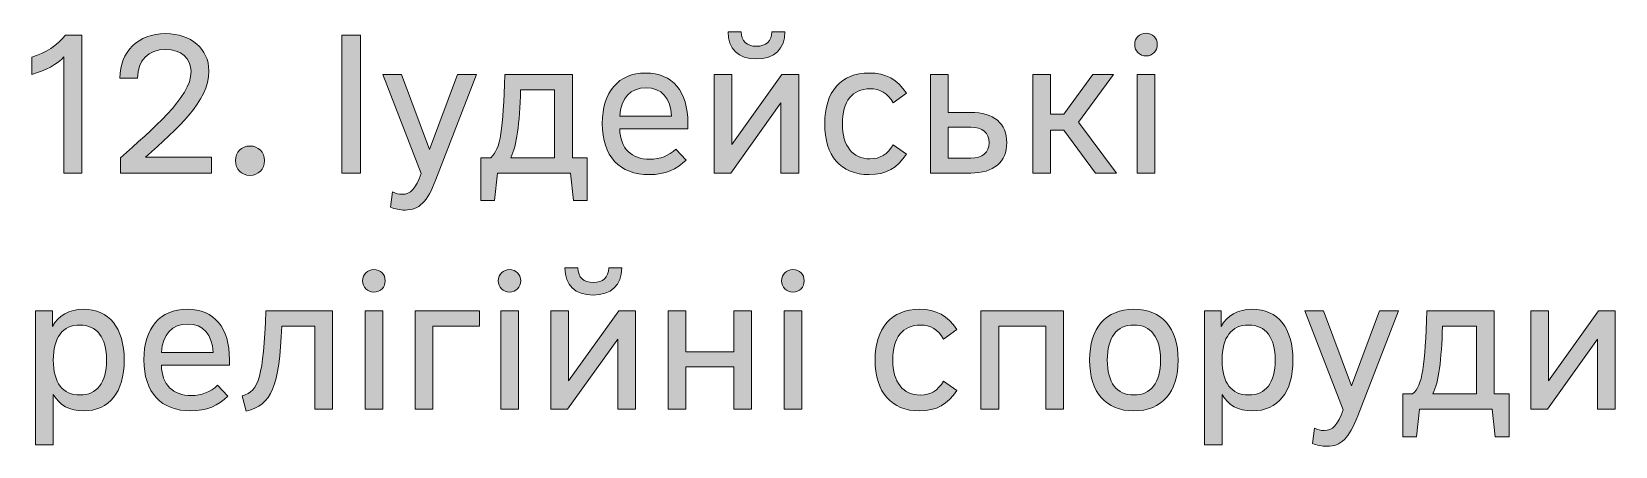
# Model space of a CAD drawing. Header units: millimetres. Extents: x -1334 to 1514, y -1037 to 10.
# Drawn here: x 91.9 to 172.1, y -122.8 to -101.9 of the extents above; entities that cross this region are included whole.
import ezdxf

# ---------------------------------------------------------------- set-up
doc = ezdxf.new("R2010")
doc.units = ezdxf.units.MM
doc.header["$MEASUREMENT"] = 0
doc.layers.add('icons', color=7, linetype='Continuous', lineweight=0)

# ---------------------------------------------------------------- blocks, each defined once
blk = doc.blocks.new('Block_63')
at = {"layer": 'icons', "true_color": 0x231f20, "transparency": 33554687}
h = blk.add_hatch(color=250, dxfattribs=at)
h.dxf.hatch_style = 2
edge = h.paths.add_edge_path()
edge.add_spline(control_points=[(94.414, -109.007), (94.414, -109.007), (93.517, -109.007), (93.517, -109.007), (93.517, -109.007), (93.517, -103.128), (93.517, -103.128), (93.228, -103.487), (92.54, -103.845), (91.883, -104.015), (91.883, -104.015), (91.883, -103.138), (91.883, -103.138), (92.56, -102.948), (93.208, -102.53), (93.587, -102.032), (93.587, -102.032), (94.414, -102.032), (94.414, -102.032), (94.414, -102.032), (94.414, -109.007), (94.414, -109.007)], knot_values=[0, 0, 0, 0, 1, 1, 1, 2, 2, 2, 3, 3, 3, 4, 4, 4, 5, 5, 5, 6, 6, 6, 7, 7, 7, 7], degree=3, periodic=0)
h = blk.add_hatch(color=250, dxfattribs=at)
h.dxf.hatch_style = 2
edge = h.paths.add_edge_path()
edge.add_spline(control_points=[(100.981, -108.209), (100.981, -108.209), (100.981, -109.007), (100.981, -109.007), (100.981, -109.007), (96.387, -109.007), (96.387, -109.007), (96.387, -109.007), (96.387, -108.239), (96.387, -108.239), (97.952, -106.795), (99.954, -105.2), (99.954, -103.875), (99.954, -103.207), (99.446, -102.749), (98.659, -102.749), (97.792, -102.749), (97.244, -103.307), (97.244, -104.204), (97.244, -104.204), (96.347, -104.204), (96.347, -104.204), (96.347, -102.859), (97.274, -101.952), (98.669, -101.952), (99.954, -101.952), (100.851, -102.729), (100.851, -103.835), (100.851, -105.43), (99.277, -106.715), (97.643, -108.209), (97.643, -108.209), (100.981, -108.209), (100.981, -108.209)], knot_values=[0, 0, 0, 0, 1, 1, 1, 2, 2, 2, 3, 3, 3, 4, 4, 4, 5, 5, 5, 6, 6, 6, 7, 7, 7, 8, 8, 8, 9, 9, 9, 10, 10, 10, 11, 11, 11, 11], degree=3, periodic=0)
h = blk.add_hatch(color=250, dxfattribs=at)
h.dxf.hatch_style = 2
edge = h.paths.add_edge_path()
edge.add_spline(control_points=[(108.534, -109.007), (108.534, -109.007), (107.588, -109.007), (107.588, -109.007), (107.588, -109.007), (107.588, -102.032), (107.588, -102.032), (107.588, -102.032), (108.534, -102.032), (108.534, -102.032), (108.534, -102.032), (108.534, -109.007), (108.534, -109.007)], knot_values=[0, 0, 0, 0, 1, 1, 1, 2, 2, 2, 3, 3, 3, 4, 4, 4, 4], degree=3, periodic=0)
h = blk.add_hatch(color=250, dxfattribs=at)
h.dxf.hatch_style = 2
edge = h.paths.add_edge_path()
edge.add_spline(control_points=[(127.138, -101.853), (127.138, -101.853), (127.796, -101.853), (127.796, -101.853), (127.806, -102.331), (128.085, -102.59), (128.573, -102.59), (129.072, -102.59), (129.341, -102.331), (129.361, -101.853), (129.361, -101.853), (130.018, -101.853), (130.018, -101.853), (130.018, -102.719), (129.49, -103.227), (128.573, -103.227), (127.657, -103.227), (127.138, -102.719), (127.138, -101.853)], knot_values=[0, 0, 0, 0, 1, 1, 1, 2, 2, 2, 3, 3, 3, 4, 4, 4, 5, 5, 5, 6, 6, 6, 6], degree=3, periodic=0)
edge = h.paths.add_edge_path()
edge.add_spline(control_points=[(129.869, -104.025), (129.869, -104.025), (130.716, -104.025), (130.716, -104.025), (130.716, -104.025), (130.716, -109.007), (130.716, -109.007), (130.716, -109.007), (129.819, -109.007), (129.819, -109.007), (129.819, -109.007), (129.819, -105.46), (129.819, -105.46), (129.819, -105.46), (127.278, -109.007), (127.278, -109.007), (127.278, -109.007), (126.431, -109.007), (126.431, -109.007), (126.431, -109.007), (126.431, -104.025), (126.431, -104.025), (126.431, -104.025), (127.328, -104.025), (127.328, -104.025), (127.328, -104.025), (127.328, -107.562), (127.328, -107.562), (127.328, -107.562), (129.869, -104.025), (129.869, -104.025)], knot_values=[0, 0, 0, 0, 1, 1, 1, 2, 2, 2, 3, 3, 3, 4, 4, 4, 5, 5, 5, 6, 6, 6, 7, 7, 7, 8, 8, 8, 9, 9, 9, 10, 10, 10, 10], degree=3, periodic=0)
h = blk.add_hatch(color=250, dxfattribs=at)
h.dxf.hatch_style = 2
edge = h.paths.add_edge_path()
edge.add_spline(control_points=[(148.752, -109.007), (148.752, -109.007), (147.856, -109.007), (147.856, -109.007), (147.856, -109.007), (147.856, -104.025), (147.856, -104.025), (147.856, -104.025), (148.752, -104.025), (148.752, -104.025), (148.752, -104.025), (148.752, -109.007), (148.752, -109.007)], knot_values=[0, 0, 0, 0, 1, 1, 1, 2, 2, 2, 3, 3, 3, 4, 4, 4, 4], degree=3, periodic=0)
edge = h.paths.add_edge_path()
edge.add_spline(control_points=[(148.304, -101.932), (148.633, -101.932), (148.872, -102.171), (148.872, -102.5), (148.872, -102.829), (148.633, -103.078), (148.304, -103.078), (147.975, -103.078), (147.726, -102.829), (147.726, -102.5), (147.726, -102.171), (147.975, -101.932), (148.304, -101.932)], knot_values=[0, 0, 0, 0, 1, 1, 1, 2, 2, 2, 3, 3, 3, 4, 4, 4, 4], degree=3, periodic=0)
h = blk.add_hatch(color=250, dxfattribs=at)
h.dxf.hatch_style = 2
edge = h.paths.add_edge_path()
edge.add_spline(control_points=[(110.786, -110.88), (110.537, -110.88), (110.268, -110.83), (110.049, -110.73), (110.049, -110.73), (110.159, -109.963), (110.159, -109.963), (110.308, -110.043), (110.467, -110.083), (110.637, -110.083), (111.065, -110.083), (111.324, -109.804), (111.603, -109.027), (111.603, -109.027), (109.66, -104.025), (109.66, -104.025), (109.66, -104.025), (110.607, -104.025), (110.607, -104.025), (110.607, -104.025), (112.032, -107.811), (112.032, -107.811), (112.032, -107.811), (113.447, -104.025), (113.447, -104.025), (113.447, -104.025), (114.403, -104.025), (114.403, -104.025), (114.403, -104.025), (112.351, -109.335), (112.351, -109.335), (111.902, -110.481), (111.504, -110.88), (110.786, -110.88)], knot_values=[0, 0, 0, 0, 1, 1, 1, 2, 2, 2, 3, 3, 3, 4, 4, 4, 5, 5, 5, 6, 6, 6, 7, 7, 7, 8, 8, 8, 9, 9, 9, 10, 10, 10, 11, 11, 11, 11], degree=3, periodic=0)
h = blk.add_hatch(color=250, dxfattribs=at)
h.dxf.hatch_style = 2
edge = h.paths.add_edge_path()
edge.add_spline(control_points=[(118.359, -108.229), (118.359, -108.229), (118.359, -104.792), (118.359, -104.792), (118.359, -104.792), (116.635, -104.792), (116.635, -104.792), (116.576, -106.555), (116.456, -107.602), (116.137, -108.229), (116.137, -108.229), (118.359, -108.229), (118.359, -108.229)], knot_values=[0, 0, 0, 0, 1, 1, 1, 2, 2, 2, 3, 3, 3, 4, 4, 4, 4], degree=3, periodic=0)
edge = h.paths.add_edge_path()
edge.add_spline(control_points=[(114.623, -110.402), (114.623, -110.402), (114.623, -108.229), (114.623, -108.229), (114.623, -108.229), (115.121, -108.229), (115.121, -108.229), (115.629, -107.811), (115.749, -106.785), (115.838, -104.025), (115.838, -104.025), (119.256, -104.025), (119.256, -104.025), (119.256, -104.025), (119.256, -108.229), (119.256, -108.229), (119.256, -108.229), (120.003, -108.229), (120.003, -108.229), (120.003, -108.229), (120.003, -110.402), (120.003, -110.402), (120.003, -110.402), (119.306, -110.402), (119.306, -110.402), (119.306, -110.402), (119.156, -109.007), (119.156, -109.007), (119.156, -109.007), (115.47, -109.007), (115.47, -109.007), (115.47, -109.007), (115.32, -110.402), (115.32, -110.402), (115.32, -110.402), (114.623, -110.402), (114.623, -110.402)], knot_values=[0, 0, 0, 0, 1, 1, 1, 2, 2, 2, 3, 3, 3, 4, 4, 4, 5, 5, 5, 6, 6, 6, 7, 7, 7, 8, 8, 8, 9, 9, 9, 10, 10, 10, 11, 11, 11, 12, 12, 12, 12], degree=3, periodic=0)
h = blk.add_hatch(color=250, dxfattribs=at)
h.dxf.hatch_style = 2
edge = h.paths.add_edge_path()
edge.add_spline(control_points=[(121.658, -106.127), (121.658, -106.127), (124.278, -106.127), (124.278, -106.127), (124.238, -105.21), (123.77, -104.692), (122.993, -104.692), (122.206, -104.692), (121.718, -105.21), (121.658, -106.127)], knot_values=[0, 0, 0, 0, 1, 1, 1, 2, 2, 2, 3, 3, 3, 3], degree=3, periodic=0)
edge = h.paths.add_edge_path()
edge.add_spline(control_points=[(120.771, -106.495), (120.771, -104.901), (121.588, -103.945), (122.963, -103.945), (124.338, -103.945), (125.105, -104.871), (125.105, -106.486), (125.105, -106.486), (125.105, -106.775), (125.105, -106.775), (125.105, -106.775), (121.658, -106.775), (121.658, -106.775), (121.678, -107.761), (122.246, -108.309), (123.182, -108.309), (123.69, -108.309), (124.149, -108.14), (124.497, -107.791), (124.497, -107.791), (125.026, -108.349), (125.026, -108.349), (124.537, -108.817), (123.949, -109.086), (123.152, -109.086), (121.648, -109.086), (120.771, -108.159), (120.771, -106.495)], knot_values=[0, 0, 0, 0, 1, 1, 1, 2, 2, 2, 3, 3, 3, 4, 4, 4, 5, 5, 5, 6, 6, 6, 7, 7, 7, 8, 8, 8, 9, 9, 9, 9], degree=3, periodic=0)
h = blk.add_hatch(color=250, dxfattribs=at)
h.dxf.hatch_style = 2
edge = h.paths.add_edge_path()
edge.add_spline(control_points=[(132.928, -106.515), (132.928, -107.641), (133.446, -108.289), (134.323, -108.289), (134.841, -108.289), (135.21, -108.06), (135.499, -107.582), (135.499, -107.582), (136.166, -108.05), (136.166, -108.05), (135.728, -108.748), (135.13, -109.086), (134.283, -109.086), (132.848, -109.086), (132.031, -108.14), (132.031, -106.515), (132.031, -104.881), (132.858, -103.945), (134.283, -103.945), (135.12, -103.945), (135.728, -104.274), (136.166, -104.971), (136.166, -104.971), (135.499, -105.45), (135.499, -105.45), (135.22, -104.971), (134.841, -104.742), (134.323, -104.742), (133.436, -104.742), (132.928, -105.39), (132.928, -106.515)], knot_values=[0, 0, 0, 0, 1, 1, 1, 2, 2, 2, 3, 3, 3, 4, 4, 4, 5, 5, 5, 6, 6, 6, 7, 7, 7, 8, 8, 8, 9, 9, 9, 10, 10, 10, 10], degree=3, periodic=0)
h = blk.add_hatch(color=250, dxfattribs=at)
h.dxf.hatch_style = 2
edge = h.paths.add_edge_path()
edge.add_spline(control_points=[(139.425, -108.259), (140.023, -108.259), (140.352, -107.97), (140.352, -107.472), (140.352, -106.974), (140.023, -106.685), (139.425, -106.685), (139.425, -106.685), (138.289, -106.685), (138.289, -106.685), (138.289, -106.685), (138.289, -108.259), (138.289, -108.259), (138.289, -108.259), (139.425, -108.259), (139.425, -108.259)], knot_values=[0, 0, 0, 0, 1, 1, 1, 2, 2, 2, 3, 3, 3, 4, 4, 4, 5, 5, 5, 5], degree=3, periodic=0)
edge = h.paths.add_edge_path()
edge.add_spline(control_points=[(141.249, -107.472), (141.249, -108.449), (140.591, -109.007), (139.425, -109.007), (139.425, -109.007), (137.393, -109.007), (137.393, -109.007), (137.393, -109.007), (137.393, -104.025), (137.393, -104.025), (137.393, -104.025), (138.289, -104.025), (138.289, -104.025), (138.289, -104.025), (138.289, -105.938), (138.289, -105.938), (138.289, -105.938), (139.425, -105.938), (139.425, -105.938), (140.591, -105.938), (141.249, -106.495), (141.249, -107.472)], knot_values=[0, 0, 0, 0, 1, 1, 1, 2, 2, 2, 3, 3, 3, 4, 4, 4, 5, 5, 5, 6, 6, 6, 7, 7, 7, 7], degree=3, periodic=0)
h = blk.add_hatch(color=250, dxfattribs=at)
h.dxf.hatch_style = 2
edge = h.paths.add_edge_path()
edge.add_spline(control_points=[(143.471, -106.844), (143.471, -106.844), (143.471, -109.007), (143.471, -109.007), (143.471, -109.007), (142.574, -109.007), (142.574, -109.007), (142.574, -109.007), (142.574, -104.025), (142.574, -104.025), (142.574, -104.025), (143.471, -104.025), (143.471, -104.025), (143.471, -104.025), (143.471, -106.027), (143.471, -106.027), (143.471, -106.027), (144.138, -106.027), (144.138, -106.027), (144.138, -106.027), (145.603, -104.025), (145.603, -104.025), (145.603, -104.025), (146.659, -104.025), (146.659, -104.025), (146.659, -104.025), (144.876, -106.436), (144.876, -106.436), (144.876, -106.436), (146.799, -109.007), (146.799, -109.007), (146.799, -109.007), (145.743, -109.007), (145.743, -109.007), (145.743, -109.007), (144.138, -106.844), (144.138, -106.844), (144.138, -106.844), (143.471, -106.844), (143.471, -106.844)], knot_values=[0, 0, 0, 0, 1, 1, 1, 2, 2, 2, 3, 3, 3, 4, 4, 4, 5, 5, 5, 6, 6, 6, 7, 7, 7, 8, 8, 8, 9, 9, 9, 10, 10, 10, 11, 11, 11, 12, 12, 12, 13, 13, 13, 13], degree=3, periodic=0)
h = blk.add_hatch(color=250, dxfattribs=at)
h.dxf.hatch_style = 2
edge = h.paths.add_edge_path()
edge.add_spline(control_points=[(102.934, -107.641), (103.363, -107.641), (103.672, -107.95), (103.672, -108.379), (103.672, -108.807), (103.363, -109.126), (102.934, -109.126), (102.496, -109.126), (102.197, -108.807), (102.197, -108.379), (102.197, -107.95), (102.496, -107.641), (102.934, -107.641)], knot_values=[0, 0, 0, 0, 1, 1, 1, 2, 2, 2, 3, 3, 3, 4, 4, 4, 4], degree=3, periodic=0)
h = blk.add_hatch(color=250, dxfattribs=at)
h.dxf.hatch_style = 2
edge = h.paths.add_edge_path()
edge.add_spline(control_points=[(118.878, -113.811), (118.878, -113.811), (119.536, -113.811), (119.536, -113.811), (119.546, -114.289), (119.825, -114.548), (120.313, -114.548), (120.811, -114.548), (121.08, -114.289), (121.1, -113.811), (121.1, -113.811), (121.757, -113.811), (121.757, -113.811), (121.757, -114.678), (121.229, -115.186), (120.313, -115.186), (119.396, -115.186), (118.878, -114.678), (118.878, -113.811)], knot_values=[0, 0, 0, 0, 1, 1, 1, 2, 2, 2, 3, 3, 3, 4, 4, 4, 5, 5, 5, 6, 6, 6, 6], degree=3, periodic=0)
edge = h.paths.add_edge_path()
edge.add_spline(control_points=[(121.608, -115.983), (121.608, -115.983), (122.455, -115.983), (122.455, -115.983), (122.455, -115.983), (122.455, -120.965), (122.455, -120.965), (122.455, -120.965), (121.558, -120.965), (121.558, -120.965), (121.558, -120.965), (121.558, -117.418), (121.558, -117.418), (121.558, -117.418), (119.017, -120.965), (119.017, -120.965), (119.017, -120.965), (118.171, -120.965), (118.171, -120.965), (118.171, -120.965), (118.171, -115.983), (118.171, -115.983), (118.171, -115.983), (119.067, -115.983), (119.067, -115.983), (119.067, -115.983), (119.067, -119.52), (119.067, -119.52), (119.067, -119.52), (121.608, -115.983), (121.608, -115.983)], knot_values=[0, 0, 0, 0, 1, 1, 1, 2, 2, 2, 3, 3, 3, 4, 4, 4, 5, 5, 5, 6, 6, 6, 7, 7, 7, 8, 8, 8, 9, 9, 9, 10, 10, 10, 10], degree=3, periodic=0)
h = blk.add_hatch(color=250, dxfattribs=at)
h.dxf.hatch_style = 2
edge = h.paths.add_edge_path()
edge.add_spline(control_points=[(109.66, -120.965), (109.66, -120.965), (108.764, -120.965), (108.764, -120.965), (108.764, -120.965), (108.764, -115.983), (108.764, -115.983), (108.764, -115.983), (109.66, -115.983), (109.66, -115.983), (109.66, -115.983), (109.66, -120.965), (109.66, -120.965)], knot_values=[0, 0, 0, 0, 1, 1, 1, 2, 2, 2, 3, 3, 3, 4, 4, 4, 4], degree=3, periodic=0)
edge = h.paths.add_edge_path()
edge.add_spline(control_points=[(109.212, -113.89), (109.541, -113.89), (109.78, -114.13), (109.78, -114.458), (109.78, -114.787), (109.541, -115.036), (109.212, -115.036), (108.883, -115.036), (108.634, -114.787), (108.634, -114.458), (108.634, -114.13), (108.883, -113.89), (109.212, -113.89)], knot_values=[0, 0, 0, 0, 1, 1, 1, 2, 2, 2, 3, 3, 3, 4, 4, 4, 4], degree=3, periodic=0)
h = blk.add_hatch(color=250, dxfattribs=at)
h.dxf.hatch_style = 2
edge = h.paths.add_edge_path()
edge.add_spline(control_points=[(116.526, -120.965), (116.526, -120.965), (115.629, -120.965), (115.629, -120.965), (115.629, -120.965), (115.629, -115.983), (115.629, -115.983), (115.629, -115.983), (116.526, -115.983), (116.526, -115.983), (116.526, -115.983), (116.526, -120.965), (116.526, -120.965)], knot_values=[0, 0, 0, 0, 1, 1, 1, 2, 2, 2, 3, 3, 3, 4, 4, 4, 4], degree=3, periodic=0)
edge = h.paths.add_edge_path()
edge.add_spline(control_points=[(116.078, -113.89), (116.406, -113.89), (116.646, -114.13), (116.646, -114.458), (116.646, -114.787), (116.406, -115.036), (116.078, -115.036), (115.749, -115.036), (115.5, -114.787), (115.5, -114.458), (115.5, -114.13), (115.749, -113.89), (116.078, -113.89)], knot_values=[0, 0, 0, 0, 1, 1, 1, 2, 2, 2, 3, 3, 3, 4, 4, 4, 4], degree=3, periodic=0)
h = blk.add_hatch(color=250, dxfattribs=at)
h.dxf.hatch_style = 2
edge = h.paths.add_edge_path()
edge.add_spline(control_points=[(130.875, -120.965), (130.875, -120.965), (129.979, -120.965), (129.979, -120.965), (129.979, -120.965), (129.979, -115.983), (129.979, -115.983), (129.979, -115.983), (130.875, -115.983), (130.875, -115.983), (130.875, -115.983), (130.875, -120.965), (130.875, -120.965)], knot_values=[0, 0, 0, 0, 1, 1, 1, 2, 2, 2, 3, 3, 3, 4, 4, 4, 4], degree=3, periodic=0)
edge = h.paths.add_edge_path()
edge.add_spline(control_points=[(130.427, -113.89), (130.756, -113.89), (130.995, -114.13), (130.995, -114.458), (130.995, -114.787), (130.756, -115.036), (130.427, -115.036), (130.099, -115.036), (129.849, -114.787), (129.849, -114.458), (129.849, -114.13), (130.099, -113.89), (130.427, -113.89)], knot_values=[0, 0, 0, 0, 1, 1, 1, 2, 2, 2, 3, 3, 3, 4, 4, 4, 4], degree=3, periodic=0)
h = blk.add_hatch(color=250, dxfattribs=at)
h.dxf.hatch_style = 2
edge = h.paths.add_edge_path()
edge.add_spline(control_points=[(94.324, -116.7), (93.457, -116.7), (92.979, -117.318), (92.979, -118.474), (92.979, -119.62), (93.457, -120.238), (94.324, -120.238), (95.191, -120.238), (95.669, -119.62), (95.669, -118.474), (95.669, -117.328), (95.191, -116.7), (94.324, -116.7)], knot_values=[0, 0, 0, 0, 1, 1, 1, 2, 2, 2, 3, 3, 3, 4, 4, 4, 4], degree=3, periodic=0)
edge = h.paths.add_edge_path()
edge.add_spline(control_points=[(94.503, -115.903), (95.808, -115.903), (96.566, -116.84), (96.566, -118.474), (96.566, -120.108), (95.818, -121.044), (94.503, -121.044), (93.806, -121.044), (93.288, -120.756), (92.979, -120.218), (92.979, -120.218), (92.979, -122.758), (92.979, -122.758), (92.979, -122.758), (92.082, -122.758), (92.082, -122.758), (92.082, -122.758), (92.082, -115.983), (92.082, -115.983), (92.082, -115.983), (92.929, -115.983), (92.929, -115.983), (92.929, -115.983), (92.929, -116.78), (92.929, -116.78), (93.238, -116.212), (93.776, -115.903), (94.503, -115.903)], knot_values=[0, 0, 0, 0, 1, 1, 1, 2, 2, 2, 3, 3, 3, 4, 4, 4, 5, 5, 5, 6, 6, 6, 7, 7, 7, 8, 8, 8, 9, 9, 9, 9], degree=3, periodic=0)
h = blk.add_hatch(color=250, dxfattribs=at)
h.dxf.hatch_style = 2
edge = h.paths.add_edge_path()
edge.add_spline(control_points=[(98.449, -118.085), (98.449, -118.085), (101.07, -118.085), (101.07, -118.085), (101.03, -117.169), (100.562, -116.651), (99.785, -116.651), (98.998, -116.651), (98.509, -117.169), (98.449, -118.085)], knot_values=[0, 0, 0, 0, 1, 1, 1, 2, 2, 2, 3, 3, 3, 3], degree=3, periodic=0)
edge = h.paths.add_edge_path()
edge.add_spline(control_points=[(97.563, -118.454), (97.563, -116.86), (98.38, -115.903), (99.755, -115.903), (101.13, -115.903), (101.897, -116.83), (101.897, -118.444), (101.897, -118.444), (101.897, -118.733), (101.897, -118.733), (101.897, -118.733), (98.449, -118.733), (98.449, -118.733), (98.469, -119.719), (99.038, -120.267), (99.974, -120.267), (100.482, -120.267), (100.941, -120.098), (101.289, -119.749), (101.289, -119.749), (101.817, -120.307), (101.817, -120.307), (101.329, -120.775), (100.741, -121.044), (99.944, -121.044), (98.439, -121.044), (97.563, -120.118), (97.563, -118.454)], knot_values=[0, 0, 0, 0, 1, 1, 1, 2, 2, 2, 3, 3, 3, 4, 4, 4, 5, 5, 5, 6, 6, 6, 7, 7, 7, 8, 8, 8, 9, 9, 9, 9], degree=3, periodic=0)
h = blk.add_hatch(color=250, dxfattribs=at)
h.dxf.hatch_style = 2
edge = h.paths.add_edge_path()
edge.add_spline(control_points=[(102.545, -120.287), (103.402, -120.028), (103.602, -119.331), (103.741, -115.983), (103.741, -115.983), (107.109, -115.983), (107.109, -115.983), (107.109, -115.983), (107.109, -120.965), (107.109, -120.965), (107.109, -120.965), (106.212, -120.965), (106.212, -120.965), (106.212, -120.965), (106.212, -116.75), (106.212, -116.75), (106.212, -116.75), (104.548, -116.75), (104.548, -116.75), (104.419, -119.839), (104.04, -120.726), (102.745, -121.064), (102.745, -121.064), (102.545, -120.287), (102.545, -120.287)], knot_values=[0, 0, 0, 0, 1, 1, 1, 2, 2, 2, 3, 3, 3, 4, 4, 4, 5, 5, 5, 6, 6, 6, 7, 7, 7, 8, 8, 8, 8], degree=3, periodic=0)
h = blk.add_hatch(color=250, dxfattribs=at)
h.dxf.hatch_style = 2
edge = h.paths.add_edge_path()
edge.add_spline(control_points=[(111.304, -115.983), (111.304, -115.983), (114.553, -115.983), (114.553, -115.983), (114.553, -115.983), (114.553, -116.75), (114.553, -116.75), (114.553, -116.75), (112.201, -116.75), (112.201, -116.75), (112.201, -116.75), (112.201, -120.965), (112.201, -120.965), (112.201, -120.965), (111.304, -120.965), (111.304, -120.965), (111.304, -120.965), (111.304, -115.983), (111.304, -115.983)], knot_values=[0, 0, 0, 0, 1, 1, 1, 2, 2, 2, 3, 3, 3, 4, 4, 4, 5, 5, 5, 6, 6, 6, 6], degree=3, periodic=0)
h = blk.add_hatch(color=250, dxfattribs=at)
h.dxf.hatch_style = 2
edge = h.paths.add_edge_path()
edge.add_spline(control_points=[(124.996, -120.965), (124.996, -120.965), (124.1, -120.965), (124.1, -120.965), (124.1, -120.965), (124.1, -115.983), (124.1, -115.983), (124.1, -115.983), (124.996, -115.983), (124.996, -115.983), (124.996, -115.983), (124.996, -118.055), (124.996, -118.055), (124.996, -118.055), (127.437, -118.055), (127.437, -118.055), (127.437, -118.055), (127.437, -115.983), (127.437, -115.983), (127.437, -115.983), (128.334, -115.983), (128.334, -115.983), (128.334, -115.983), (128.334, -120.965), (128.334, -120.965), (128.334, -120.965), (127.437, -120.965), (127.437, -120.965), (127.437, -120.965), (127.437, -118.823), (127.437, -118.823), (127.437, -118.823), (124.996, -118.823), (124.996, -118.823), (124.996, -118.823), (124.996, -120.965), (124.996, -120.965)], knot_values=[0, 0, 0, 0, 1, 1, 1, 2, 2, 2, 3, 3, 3, 4, 4, 4, 5, 5, 5, 6, 6, 6, 7, 7, 7, 8, 8, 8, 9, 9, 9, 10, 10, 10, 11, 11, 11, 12, 12, 12, 12], degree=3, periodic=0)
h = blk.add_hatch(color=250, dxfattribs=at)
h.dxf.hatch_style = 2
edge = h.paths.add_edge_path()
edge.add_spline(control_points=[(135.479, -118.474), (135.479, -119.6), (135.997, -120.248), (136.874, -120.248), (137.392, -120.248), (137.761, -120.018), (138.05, -119.54), (138.05, -119.54), (138.717, -120.008), (138.717, -120.008), (138.279, -120.706), (137.681, -121.044), (136.834, -121.044), (135.399, -121.044), (134.582, -120.098), (134.582, -118.474), (134.582, -116.84), (135.409, -115.903), (136.834, -115.903), (137.671, -115.903), (138.279, -116.232), (138.717, -116.93), (138.717, -116.93), (138.05, -117.408), (138.05, -117.408), (137.771, -116.93), (137.392, -116.7), (136.874, -116.7), (135.987, -116.7), (135.479, -117.348), (135.479, -118.474)], knot_values=[0, 0, 0, 0, 1, 1, 1, 2, 2, 2, 3, 3, 3, 4, 4, 4, 5, 5, 5, 6, 6, 6, 7, 7, 7, 8, 8, 8, 9, 9, 9, 10, 10, 10, 10], degree=3, periodic=0)
h = blk.add_hatch(color=250, dxfattribs=at)
h.dxf.hatch_style = 2
edge = h.paths.add_edge_path()
edge.add_spline(control_points=[(139.944, -120.965), (139.944, -120.965), (139.944, -115.983), (139.944, -115.983), (139.944, -115.983), (144.128, -115.983), (144.128, -115.983), (144.128, -115.983), (144.128, -120.965), (144.128, -120.965), (144.128, -120.965), (143.232, -120.965), (143.232, -120.965), (143.232, -120.965), (143.232, -116.75), (143.232, -116.75), (143.232, -116.75), (140.84, -116.75), (140.84, -116.75), (140.84, -116.75), (140.84, -120.965), (140.84, -120.965), (140.84, -120.965), (139.944, -120.965), (139.944, -120.965)], knot_values=[0, 0, 0, 0, 1, 1, 1, 2, 2, 2, 3, 3, 3, 4, 4, 4, 5, 5, 5, 6, 6, 6, 7, 7, 7, 8, 8, 8, 8], degree=3, periodic=0)
h = blk.add_hatch(color=250, dxfattribs=at)
h.dxf.hatch_style = 2
edge = h.paths.add_edge_path()
edge.add_spline(control_points=[(147.686, -120.238), (148.553, -120.238), (149.031, -119.62), (149.031, -118.474), (149.031, -117.318), (148.553, -116.7), (147.686, -116.7), (146.819, -116.7), (146.341, -117.318), (146.341, -118.474), (146.341, -119.62), (146.819, -120.238), (147.686, -120.238)], knot_values=[0, 0, 0, 0, 1, 1, 1, 2, 2, 2, 3, 3, 3, 4, 4, 4, 4], degree=3, periodic=0)
edge = h.paths.add_edge_path()
edge.add_spline(control_points=[(147.686, -121.044), (146.262, -121.044), (145.444, -120.108), (145.444, -118.474), (145.444, -116.84), (146.262, -115.903), (147.686, -115.903), (149.111, -115.903), (149.928, -116.84), (149.928, -118.474), (149.928, -120.108), (149.111, -121.044), (147.686, -121.044)], knot_values=[0, 0, 0, 0, 1, 1, 1, 2, 2, 2, 3, 3, 3, 4, 4, 4, 4], degree=3, periodic=0)
h = blk.add_hatch(color=250, dxfattribs=at)
h.dxf.hatch_style = 2
edge = h.paths.add_edge_path()
edge.add_spline(control_points=[(153.496, -116.7), (152.629, -116.7), (152.15, -117.318), (152.15, -118.474), (152.15, -119.62), (152.629, -120.238), (153.496, -120.238), (154.362, -120.238), (154.841, -119.62), (154.841, -118.474), (154.841, -117.328), (154.362, -116.7), (153.496, -116.7)], knot_values=[0, 0, 0, 0, 1, 1, 1, 2, 2, 2, 3, 3, 3, 4, 4, 4, 4], degree=3, periodic=0)
edge = h.paths.add_edge_path()
edge.add_spline(control_points=[(153.675, -115.903), (154.98, -115.903), (155.737, -116.84), (155.737, -118.474), (155.737, -120.108), (154.99, -121.044), (153.675, -121.044), (152.977, -121.044), (152.459, -120.756), (152.15, -120.218), (152.15, -120.218), (152.15, -122.758), (152.15, -122.758), (152.15, -122.758), (151.254, -122.758), (151.254, -122.758), (151.254, -122.758), (151.254, -115.983), (151.254, -115.983), (151.254, -115.983), (152.101, -115.983), (152.101, -115.983), (152.101, -115.983), (152.101, -116.78), (152.101, -116.78), (152.409, -116.212), (152.947, -115.903), (153.675, -115.903)], knot_values=[0, 0, 0, 0, 1, 1, 1, 2, 2, 2, 3, 3, 3, 4, 4, 4, 5, 5, 5, 6, 6, 6, 7, 7, 7, 8, 8, 8, 9, 9, 9, 9], degree=3, periodic=0)
h = blk.add_hatch(color=250, dxfattribs=at)
h.dxf.hatch_style = 2
edge = h.paths.add_edge_path()
edge.add_spline(control_points=[(157.462, -122.838), (157.213, -122.838), (156.944, -122.788), (156.725, -122.688), (156.725, -122.688), (156.834, -121.922), (156.834, -121.922), (156.984, -122.001), (157.143, -122.041), (157.312, -122.041), (157.741, -122.041), (158, -121.762), (158.279, -120.985), (158.279, -120.985), (156.336, -115.983), (156.336, -115.983), (156.336, -115.983), (157.282, -115.983), (157.282, -115.983), (157.282, -115.983), (158.707, -119.769), (158.707, -119.769), (158.707, -119.769), (160.122, -115.983), (160.122, -115.983), (160.122, -115.983), (161.079, -115.983), (161.079, -115.983), (161.079, -115.983), (159.026, -121.294), (159.026, -121.294), (158.578, -122.439), (158.179, -122.838), (157.462, -122.838)], knot_values=[0, 0, 0, 0, 1, 1, 1, 2, 2, 2, 3, 3, 3, 4, 4, 4, 5, 5, 5, 6, 6, 6, 7, 7, 7, 8, 8, 8, 9, 9, 9, 10, 10, 10, 11, 11, 11, 11], degree=3, periodic=0)
h = blk.add_hatch(color=250, dxfattribs=at)
h.dxf.hatch_style = 2
edge = h.paths.add_edge_path()
edge.add_spline(control_points=[(165.035, -120.188), (165.035, -120.188), (165.035, -116.75), (165.035, -116.75), (165.035, -116.75), (163.311, -116.75), (163.311, -116.75), (163.251, -118.514), (163.132, -119.56), (162.813, -120.188), (162.813, -120.188), (165.035, -120.188), (165.035, -120.188)], knot_values=[0, 0, 0, 0, 1, 1, 1, 2, 2, 2, 3, 3, 3, 4, 4, 4, 4], degree=3, periodic=0)
edge = h.paths.add_edge_path()
edge.add_spline(control_points=[(161.299, -122.36), (161.299, -122.36), (161.299, -120.188), (161.299, -120.188), (161.299, -120.188), (161.797, -120.188), (161.797, -120.188), (162.305, -119.769), (162.425, -118.743), (162.514, -115.983), (162.514, -115.983), (165.932, -115.983), (165.932, -115.983), (165.932, -115.983), (165.932, -120.188), (165.932, -120.188), (165.932, -120.188), (166.679, -120.188), (166.679, -120.188), (166.679, -120.188), (166.679, -122.36), (166.679, -122.36), (166.679, -122.36), (165.982, -122.36), (165.982, -122.36), (165.982, -122.36), (165.832, -120.965), (165.832, -120.965), (165.832, -120.965), (162.145, -120.965), (162.145, -120.965), (162.145, -120.965), (161.996, -122.36), (161.996, -122.36), (161.996, -122.36), (161.299, -122.36), (161.299, -122.36)], knot_values=[0, 0, 0, 0, 1, 1, 1, 2, 2, 2, 3, 3, 3, 4, 4, 4, 5, 5, 5, 6, 6, 6, 7, 7, 7, 8, 8, 8, 9, 9, 9, 10, 10, 10, 11, 11, 11, 12, 12, 12, 12], degree=3, periodic=0)
h = blk.add_hatch(color=250, dxfattribs=at)
h.dxf.hatch_style = 2
edge = h.paths.add_edge_path()
edge.add_spline(control_points=[(171.213, -115.983), (171.213, -115.983), (172.06, -115.983), (172.06, -115.983), (172.06, -115.983), (172.06, -120.965), (172.06, -120.965), (172.06, -120.965), (171.163, -120.965), (171.163, -120.965), (171.163, -120.965), (171.163, -117.418), (171.163, -117.418), (171.163, -117.418), (168.623, -120.965), (168.623, -120.965), (168.623, -120.965), (167.776, -120.965), (167.776, -120.965), (167.776, -120.965), (167.776, -115.983), (167.776, -115.983), (167.776, -115.983), (168.672, -115.983), (168.672, -115.983), (168.672, -115.983), (168.672, -119.52), (168.672, -119.52), (168.672, -119.52), (171.213, -115.983), (171.213, -115.983)], knot_values=[0, 0, 0, 0, 1, 1, 1, 2, 2, 2, 3, 3, 3, 4, 4, 4, 5, 5, 5, 6, 6, 6, 7, 7, 7, 8, 8, 8, 9, 9, 9, 10, 10, 10, 10], degree=3, periodic=0)
at = {"layer": 'icons'}
for points, knots in [([(94.414, -109.007), (94.414, -109.007), (93.517, -109.007), (93.517, -109.007), (93.517, -109.007), (93.517, -103.128), (93.517, -103.128), (93.228, -103.487), (92.54, -103.845), (91.883, -104.015), (91.883, -104.015), (91.883, -103.138), (91.883, -103.138), (92.56, -102.948), (93.208, -102.53), (93.587, -102.032), (93.587, -102.032), (94.414, -102.032), (94.414, -102.032), (94.414, -102.032), (94.414, -109.007), (94.414, -109.007)], [0, 0, 0, 0, 1, 1, 1, 2, 2, 2, 3, 3, 3, 4, 4, 4, 5, 5, 5, 6, 6, 6, 7, 7, 7, 7]), ([(100.981, -108.209), (100.981, -108.209), (100.981, -109.007), (100.981, -109.007), (100.981, -109.007), (96.387, -109.007), (96.387, -109.007), (96.387, -109.007), (96.387, -108.239), (96.387, -108.239), (97.952, -106.795), (99.954, -105.2), (99.954, -103.875), (99.954, -103.207), (99.446, -102.749), (98.659, -102.749), (97.792, -102.749), (97.244, -103.307), (97.244, -104.204), (97.244, -104.204), (96.347, -104.204), (96.347, -104.204), (96.347, -102.859), (97.274, -101.952), (98.669, -101.952), (99.954, -101.952), (100.851, -102.729), (100.851, -103.835), (100.851, -105.43), (99.277, -106.715), (97.643, -108.209), (97.643, -108.209), (100.981, -108.209), (100.981, -108.209)], [0, 0, 0, 0, 1, 1, 1, 2, 2, 2, 3, 3, 3, 4, 4, 4, 5, 5, 5, 6, 6, 6, 7, 7, 7, 8, 8, 8, 9, 9, 9, 10, 10, 10, 11, 11, 11, 11]), ([(108.534, -109.007), (108.534, -109.007), (107.588, -109.007), (107.588, -109.007), (107.588, -109.007), (107.588, -102.032), (107.588, -102.032), (107.588, -102.032), (108.534, -102.032), (108.534, -102.032), (108.534, -102.032), (108.534, -109.007), (108.534, -109.007)], [0, 0, 0, 0, 1, 1, 1, 2, 2, 2, 3, 3, 3, 4, 4, 4, 4]), ([(127.138, -101.853), (127.138, -101.853), (127.796, -101.853), (127.796, -101.853), (127.806, -102.331), (128.085, -102.59), (128.573, -102.59), (129.072, -102.59), (129.341, -102.331), (129.361, -101.853), (129.361, -101.853), (130.018, -101.853), (130.018, -101.853), (130.018, -102.719), (129.49, -103.227), (128.573, -103.227), (127.657, -103.227), (127.138, -102.719), (127.138, -101.853)], [0, 0, 0, 0, 1, 1, 1, 2, 2, 2, 3, 3, 3, 4, 4, 4, 5, 5, 5, 6, 6, 6, 6]), ([(148.304, -101.932), (148.633, -101.932), (148.872, -102.171), (148.872, -102.5), (148.872, -102.829), (148.633, -103.078), (148.304, -103.078), (147.975, -103.078), (147.726, -102.829), (147.726, -102.5), (147.726, -102.171), (147.975, -101.932), (148.304, -101.932)], [0, 0, 0, 0, 1, 1, 1, 2, 2, 2, 3, 3, 3, 4, 4, 4, 4]), ([(110.786, -110.88), (110.537, -110.88), (110.268, -110.83), (110.049, -110.73), (110.049, -110.73), (110.159, -109.963), (110.159, -109.963), (110.308, -110.043), (110.467, -110.083), (110.637, -110.083), (111.065, -110.083), (111.324, -109.804), (111.603, -109.027), (111.603, -109.027), (109.66, -104.025), (109.66, -104.025), (109.66, -104.025), (110.607, -104.025), (110.607, -104.025), (110.607, -104.025), (112.032, -107.811), (112.032, -107.811), (112.032, -107.811), (113.447, -104.025), (113.447, -104.025), (113.447, -104.025), (114.403, -104.025), (114.403, -104.025), (114.403, -104.025), (112.351, -109.335), (112.351, -109.335), (111.902, -110.481), (111.504, -110.88), (110.786, -110.88)], [0, 0, 0, 0, 1, 1, 1, 2, 2, 2, 3, 3, 3, 4, 4, 4, 5, 5, 5, 6, 6, 6, 7, 7, 7, 8, 8, 8, 9, 9, 9, 10, 10, 10, 11, 11, 11, 11]), ([(114.623, -110.402), (114.623, -110.402), (114.623, -108.229), (114.623, -108.229), (114.623, -108.229), (115.121, -108.229), (115.121, -108.229), (115.629, -107.811), (115.749, -106.785), (115.838, -104.025), (115.838, -104.025), (119.256, -104.025), (119.256, -104.025), (119.256, -104.025), (119.256, -108.229), (119.256, -108.229), (119.256, -108.229), (120.003, -108.229), (120.003, -108.229), (120.003, -108.229), (120.003, -110.402), (120.003, -110.402), (120.003, -110.402), (119.306, -110.402), (119.306, -110.402), (119.306, -110.402), (119.156, -109.007), (119.156, -109.007), (119.156, -109.007), (115.47, -109.007), (115.47, -109.007), (115.47, -109.007), (115.32, -110.402), (115.32, -110.402), (115.32, -110.402), (114.623, -110.402), (114.623, -110.402)], [0, 0, 0, 0, 1, 1, 1, 2, 2, 2, 3, 3, 3, 4, 4, 4, 5, 5, 5, 6, 6, 6, 7, 7, 7, 8, 8, 8, 9, 9, 9, 10, 10, 10, 11, 11, 11, 12, 12, 12, 12]), ([(120.771, -106.495), (120.771, -104.901), (121.588, -103.945), (122.963, -103.945), (124.338, -103.945), (125.105, -104.871), (125.105, -106.486), (125.105, -106.486), (125.105, -106.775), (125.105, -106.775), (125.105, -106.775), (121.658, -106.775), (121.658, -106.775), (121.678, -107.761), (122.246, -108.309), (123.182, -108.309), (123.69, -108.309), (124.149, -108.14), (124.497, -107.791), (124.497, -107.791), (125.026, -108.349), (125.026, -108.349), (124.537, -108.817), (123.949, -109.086), (123.152, -109.086), (121.648, -109.086), (120.771, -108.159), (120.771, -106.495)], [0, 0, 0, 0, 1, 1, 1, 2, 2, 2, 3, 3, 3, 4, 4, 4, 5, 5, 5, 6, 6, 6, 7, 7, 7, 8, 8, 8, 9, 9, 9, 9]), ([(129.869, -104.025), (129.869, -104.025), (130.716, -104.025), (130.716, -104.025), (130.716, -104.025), (130.716, -109.007), (130.716, -109.007), (130.716, -109.007), (129.819, -109.007), (129.819, -109.007), (129.819, -109.007), (129.819, -105.46), (129.819, -105.46), (129.819, -105.46), (127.278, -109.007), (127.278, -109.007), (127.278, -109.007), (126.431, -109.007), (126.431, -109.007), (126.431, -109.007), (126.431, -104.025), (126.431, -104.025), (126.431, -104.025), (127.328, -104.025), (127.328, -104.025), (127.328, -104.025), (127.328, -107.562), (127.328, -107.562), (127.328, -107.562), (129.869, -104.025), (129.869, -104.025)], [0, 0, 0, 0, 1, 1, 1, 2, 2, 2, 3, 3, 3, 4, 4, 4, 5, 5, 5, 6, 6, 6, 7, 7, 7, 8, 8, 8, 9, 9, 9, 10, 10, 10, 10]), ([(132.928, -106.515), (132.928, -107.641), (133.446, -108.289), (134.323, -108.289), (134.841, -108.289), (135.21, -108.06), (135.499, -107.582), (135.499, -107.582), (136.166, -108.05), (136.166, -108.05), (135.728, -108.748), (135.13, -109.086), (134.283, -109.086), (132.848, -109.086), (132.031, -108.14), (132.031, -106.515), (132.031, -104.881), (132.858, -103.945), (134.283, -103.945), (135.12, -103.945), (135.728, -104.274), (136.166, -104.971), (136.166, -104.971), (135.499, -105.45), (135.499, -105.45), (135.22, -104.971), (134.841, -104.742), (134.323, -104.742), (133.436, -104.742), (132.928, -105.39), (132.928, -106.515)], [0, 0, 0, 0, 1, 1, 1, 2, 2, 2, 3, 3, 3, 4, 4, 4, 5, 5, 5, 6, 6, 6, 7, 7, 7, 8, 8, 8, 9, 9, 9, 10, 10, 10, 10]), ([(141.249, -107.472), (141.249, -108.449), (140.591, -109.007), (139.425, -109.007), (139.425, -109.007), (137.393, -109.007), (137.393, -109.007), (137.393, -109.007), (137.393, -104.025), (137.393, -104.025), (137.393, -104.025), (138.289, -104.025), (138.289, -104.025), (138.289, -104.025), (138.289, -105.938), (138.289, -105.938), (138.289, -105.938), (139.425, -105.938), (139.425, -105.938), (140.591, -105.938), (141.249, -106.495), (141.249, -107.472)], [0, 0, 0, 0, 1, 1, 1, 2, 2, 2, 3, 3, 3, 4, 4, 4, 5, 5, 5, 6, 6, 6, 7, 7, 7, 7]), ([(143.471, -106.844), (143.471, -106.844), (143.471, -109.007), (143.471, -109.007), (143.471, -109.007), (142.574, -109.007), (142.574, -109.007), (142.574, -109.007), (142.574, -104.025), (142.574, -104.025), (142.574, -104.025), (143.471, -104.025), (143.471, -104.025), (143.471, -104.025), (143.471, -106.027), (143.471, -106.027), (143.471, -106.027), (144.138, -106.027), (144.138, -106.027), (144.138, -106.027), (145.603, -104.025), (145.603, -104.025), (145.603, -104.025), (146.659, -104.025), (146.659, -104.025), (146.659, -104.025), (144.876, -106.436), (144.876, -106.436), (144.876, -106.436), (146.799, -109.007), (146.799, -109.007), (146.799, -109.007), (145.743, -109.007), (145.743, -109.007), (145.743, -109.007), (144.138, -106.844), (144.138, -106.844), (144.138, -106.844), (143.471, -106.844), (143.471, -106.844)], [0, 0, 0, 0, 1, 1, 1, 2, 2, 2, 3, 3, 3, 4, 4, 4, 5, 5, 5, 6, 6, 6, 7, 7, 7, 8, 8, 8, 9, 9, 9, 10, 10, 10, 11, 11, 11, 12, 12, 12, 13, 13, 13, 13]), ([(148.752, -109.007), (148.752, -109.007), (147.856, -109.007), (147.856, -109.007), (147.856, -109.007), (147.856, -104.025), (147.856, -104.025), (147.856, -104.025), (148.752, -104.025), (148.752, -104.025), (148.752, -104.025), (148.752, -109.007), (148.752, -109.007)], [0, 0, 0, 0, 1, 1, 1, 2, 2, 2, 3, 3, 3, 4, 4, 4, 4]), ([(118.359, -108.229), (118.359, -108.229), (118.359, -104.792), (118.359, -104.792), (118.359, -104.792), (116.635, -104.792), (116.635, -104.792), (116.576, -106.555), (116.456, -107.602), (116.137, -108.229), (116.137, -108.229), (118.359, -108.229), (118.359, -108.229)], [0, 0, 0, 0, 1, 1, 1, 2, 2, 2, 3, 3, 3, 4, 4, 4, 4]), ([(121.658, -106.127), (121.658, -106.127), (124.278, -106.127), (124.278, -106.127), (124.238, -105.21), (123.77, -104.692), (122.993, -104.692), (122.206, -104.692), (121.718, -105.21), (121.658, -106.127)], [0, 0, 0, 0, 1, 1, 1, 2, 2, 2, 3, 3, 3, 3]), ([(139.425, -108.259), (140.023, -108.259), (140.352, -107.97), (140.352, -107.472), (140.352, -106.974), (140.023, -106.685), (139.425, -106.685), (139.425, -106.685), (138.289, -106.685), (138.289, -106.685), (138.289, -106.685), (138.289, -108.259), (138.289, -108.259), (138.289, -108.259), (139.425, -108.259), (139.425, -108.259)], [0, 0, 0, 0, 1, 1, 1, 2, 2, 2, 3, 3, 3, 4, 4, 4, 5, 5, 5, 5]), ([(102.934, -107.641), (103.363, -107.641), (103.672, -107.95), (103.672, -108.379), (103.672, -108.807), (103.363, -109.126), (102.934, -109.126), (102.496, -109.126), (102.197, -108.807), (102.197, -108.379), (102.197, -107.95), (102.496, -107.641), (102.934, -107.641)], [0, 0, 0, 0, 1, 1, 1, 2, 2, 2, 3, 3, 3, 4, 4, 4, 4]), ([(118.878, -113.811), (118.878, -113.811), (119.536, -113.811), (119.536, -113.811), (119.546, -114.289), (119.825, -114.548), (120.313, -114.548), (120.811, -114.548), (121.08, -114.289), (121.1, -113.811), (121.1, -113.811), (121.757, -113.811), (121.757, -113.811), (121.757, -114.678), (121.229, -115.186), (120.313, -115.186), (119.396, -115.186), (118.878, -114.678), (118.878, -113.811)], [0, 0, 0, 0, 1, 1, 1, 2, 2, 2, 3, 3, 3, 4, 4, 4, 5, 5, 5, 6, 6, 6, 6]), ([(109.212, -113.89), (109.541, -113.89), (109.78, -114.13), (109.78, -114.458), (109.78, -114.787), (109.541, -115.036), (109.212, -115.036), (108.883, -115.036), (108.634, -114.787), (108.634, -114.458), (108.634, -114.13), (108.883, -113.89), (109.212, -113.89)], [0, 0, 0, 0, 1, 1, 1, 2, 2, 2, 3, 3, 3, 4, 4, 4, 4]), ([(116.078, -113.89), (116.406, -113.89), (116.646, -114.13), (116.646, -114.458), (116.646, -114.787), (116.406, -115.036), (116.078, -115.036), (115.749, -115.036), (115.5, -114.787), (115.5, -114.458), (115.5, -114.13), (115.749, -113.89), (116.078, -113.89)], [0, 0, 0, 0, 1, 1, 1, 2, 2, 2, 3, 3, 3, 4, 4, 4, 4]), ([(130.427, -113.89), (130.756, -113.89), (130.995, -114.13), (130.995, -114.458), (130.995, -114.787), (130.756, -115.036), (130.427, -115.036), (130.099, -115.036), (129.849, -114.787), (129.849, -114.458), (129.849, -114.13), (130.099, -113.89), (130.427, -113.89)], [0, 0, 0, 0, 1, 1, 1, 2, 2, 2, 3, 3, 3, 4, 4, 4, 4]), ([(94.503, -115.903), (95.808, -115.903), (96.566, -116.84), (96.566, -118.474), (96.566, -120.108), (95.818, -121.044), (94.503, -121.044), (93.806, -121.044), (93.288, -120.756), (92.979, -120.218), (92.979, -120.218), (92.979, -122.758), (92.979, -122.758), (92.979, -122.758), (92.082, -122.758), (92.082, -122.758), (92.082, -122.758), (92.082, -115.983), (92.082, -115.983), (92.082, -115.983), (92.929, -115.983), (92.929, -115.983), (92.929, -115.983), (92.929, -116.78), (92.929, -116.78), (93.238, -116.212), (93.776, -115.903), (94.503, -115.903)], [0, 0, 0, 0, 1, 1, 1, 2, 2, 2, 3, 3, 3, 4, 4, 4, 5, 5, 5, 6, 6, 6, 7, 7, 7, 8, 8, 8, 9, 9, 9, 9]), ([(97.563, -118.454), (97.563, -116.86), (98.38, -115.903), (99.755, -115.903), (101.13, -115.903), (101.897, -116.83), (101.897, -118.444), (101.897, -118.444), (101.897, -118.733), (101.897, -118.733), (101.897, -118.733), (98.449, -118.733), (98.449, -118.733), (98.469, -119.719), (99.038, -120.267), (99.974, -120.267), (100.482, -120.267), (100.941, -120.098), (101.289, -119.749), (101.289, -119.749), (101.817, -120.307), (101.817, -120.307), (101.329, -120.775), (100.741, -121.044), (99.944, -121.044), (98.439, -121.044), (97.563, -120.118), (97.563, -118.454)], [0, 0, 0, 0, 1, 1, 1, 2, 2, 2, 3, 3, 3, 4, 4, 4, 5, 5, 5, 6, 6, 6, 7, 7, 7, 8, 8, 8, 9, 9, 9, 9]), ([(102.545, -120.287), (103.402, -120.028), (103.602, -119.331), (103.741, -115.983), (103.741, -115.983), (107.109, -115.983), (107.109, -115.983), (107.109, -115.983), (107.109, -120.965), (107.109, -120.965), (107.109, -120.965), (106.212, -120.965), (106.212, -120.965), (106.212, -120.965), (106.212, -116.75), (106.212, -116.75), (106.212, -116.75), (104.548, -116.75), (104.548, -116.75), (104.419, -119.839), (104.04, -120.726), (102.745, -121.064), (102.745, -121.064), (102.545, -120.287), (102.545, -120.287)], [0, 0, 0, 0, 1, 1, 1, 2, 2, 2, 3, 3, 3, 4, 4, 4, 5, 5, 5, 6, 6, 6, 7, 7, 7, 8, 8, 8, 8]), ([(109.66, -120.965), (109.66, -120.965), (108.764, -120.965), (108.764, -120.965), (108.764, -120.965), (108.764, -115.983), (108.764, -115.983), (108.764, -115.983), (109.66, -115.983), (109.66, -115.983), (109.66, -115.983), (109.66, -120.965), (109.66, -120.965)], [0, 0, 0, 0, 1, 1, 1, 2, 2, 2, 3, 3, 3, 4, 4, 4, 4]), ([(111.304, -115.983), (111.304, -115.983), (114.553, -115.983), (114.553, -115.983), (114.553, -115.983), (114.553, -116.75), (114.553, -116.75), (114.553, -116.75), (112.201, -116.75), (112.201, -116.75), (112.201, -116.75), (112.201, -120.965), (112.201, -120.965), (112.201, -120.965), (111.304, -120.965), (111.304, -120.965), (111.304, -120.965), (111.304, -115.983), (111.304, -115.983)], [0, 0, 0, 0, 1, 1, 1, 2, 2, 2, 3, 3, 3, 4, 4, 4, 5, 5, 5, 6, 6, 6, 6]), ([(116.526, -120.965), (116.526, -120.965), (115.629, -120.965), (115.629, -120.965), (115.629, -120.965), (115.629, -115.983), (115.629, -115.983), (115.629, -115.983), (116.526, -115.983), (116.526, -115.983), (116.526, -115.983), (116.526, -120.965), (116.526, -120.965)], [0, 0, 0, 0, 1, 1, 1, 2, 2, 2, 3, 3, 3, 4, 4, 4, 4]), ([(121.608, -115.983), (121.608, -115.983), (122.455, -115.983), (122.455, -115.983), (122.455, -115.983), (122.455, -120.965), (122.455, -120.965), (122.455, -120.965), (121.558, -120.965), (121.558, -120.965), (121.558, -120.965), (121.558, -117.418), (121.558, -117.418), (121.558, -117.418), (119.017, -120.965), (119.017, -120.965), (119.017, -120.965), (118.171, -120.965), (118.171, -120.965), (118.171, -120.965), (118.171, -115.983), (118.171, -115.983), (118.171, -115.983), (119.067, -115.983), (119.067, -115.983), (119.067, -115.983), (119.067, -119.52), (119.067, -119.52), (119.067, -119.52), (121.608, -115.983), (121.608, -115.983)], [0, 0, 0, 0, 1, 1, 1, 2, 2, 2, 3, 3, 3, 4, 4, 4, 5, 5, 5, 6, 6, 6, 7, 7, 7, 8, 8, 8, 9, 9, 9, 10, 10, 10, 10]), ([(124.996, -120.965), (124.996, -120.965), (124.1, -120.965), (124.1, -120.965), (124.1, -120.965), (124.1, -115.983), (124.1, -115.983), (124.1, -115.983), (124.996, -115.983), (124.996, -115.983), (124.996, -115.983), (124.996, -118.055), (124.996, -118.055), (124.996, -118.055), (127.437, -118.055), (127.437, -118.055), (127.437, -118.055), (127.437, -115.983), (127.437, -115.983), (127.437, -115.983), (128.334, -115.983), (128.334, -115.983), (128.334, -115.983), (128.334, -120.965), (128.334, -120.965), (128.334, -120.965), (127.437, -120.965), (127.437, -120.965), (127.437, -120.965), (127.437, -118.823), (127.437, -118.823), (127.437, -118.823), (124.996, -118.823), (124.996, -118.823), (124.996, -118.823), (124.996, -120.965), (124.996, -120.965)], [0, 0, 0, 0, 1, 1, 1, 2, 2, 2, 3, 3, 3, 4, 4, 4, 5, 5, 5, 6, 6, 6, 7, 7, 7, 8, 8, 8, 9, 9, 9, 10, 10, 10, 11, 11, 11, 12, 12, 12, 12]), ([(130.875, -120.965), (130.875, -120.965), (129.979, -120.965), (129.979, -120.965), (129.979, -120.965), (129.979, -115.983), (129.979, -115.983), (129.979, -115.983), (130.875, -115.983), (130.875, -115.983), (130.875, -115.983), (130.875, -120.965), (130.875, -120.965)], [0, 0, 0, 0, 1, 1, 1, 2, 2, 2, 3, 3, 3, 4, 4, 4, 4]), ([(135.479, -118.474), (135.479, -119.6), (135.997, -120.248), (136.874, -120.248), (137.392, -120.248), (137.761, -120.018), (138.05, -119.54), (138.05, -119.54), (138.717, -120.008), (138.717, -120.008), (138.279, -120.706), (137.681, -121.044), (136.834, -121.044), (135.399, -121.044), (134.582, -120.098), (134.582, -118.474), (134.582, -116.84), (135.409, -115.903), (136.834, -115.903), (137.671, -115.903), (138.279, -116.232), (138.717, -116.93), (138.717, -116.93), (138.05, -117.408), (138.05, -117.408), (137.771, -116.93), (137.392, -116.7), (136.874, -116.7), (135.987, -116.7), (135.479, -117.348), (135.479, -118.474)], [0, 0, 0, 0, 1, 1, 1, 2, 2, 2, 3, 3, 3, 4, 4, 4, 5, 5, 5, 6, 6, 6, 7, 7, 7, 8, 8, 8, 9, 9, 9, 10, 10, 10, 10]), ([(139.944, -120.965), (139.944, -120.965), (139.944, -115.983), (139.944, -115.983), (139.944, -115.983), (144.128, -115.983), (144.128, -115.983), (144.128, -115.983), (144.128, -120.965), (144.128, -120.965), (144.128, -120.965), (143.232, -120.965), (143.232, -120.965), (143.232, -120.965), (143.232, -116.75), (143.232, -116.75), (143.232, -116.75), (140.84, -116.75), (140.84, -116.75), (140.84, -116.75), (140.84, -120.965), (140.84, -120.965), (140.84, -120.965), (139.944, -120.965), (139.944, -120.965)], [0, 0, 0, 0, 1, 1, 1, 2, 2, 2, 3, 3, 3, 4, 4, 4, 5, 5, 5, 6, 6, 6, 7, 7, 7, 8, 8, 8, 8]), ([(147.686, -121.044), (146.262, -121.044), (145.444, -120.108), (145.444, -118.474), (145.444, -116.84), (146.262, -115.903), (147.686, -115.903), (149.111, -115.903), (149.928, -116.84), (149.928, -118.474), (149.928, -120.108), (149.111, -121.044), (147.686, -121.044)], [0, 0, 0, 0, 1, 1, 1, 2, 2, 2, 3, 3, 3, 4, 4, 4, 4]), ([(153.675, -115.903), (154.98, -115.903), (155.737, -116.84), (155.737, -118.474), (155.737, -120.108), (154.99, -121.044), (153.675, -121.044), (152.977, -121.044), (152.459, -120.756), (152.15, -120.218), (152.15, -120.218), (152.15, -122.758), (152.15, -122.758), (152.15, -122.758), (151.254, -122.758), (151.254, -122.758), (151.254, -122.758), (151.254, -115.983), (151.254, -115.983), (151.254, -115.983), (152.101, -115.983), (152.101, -115.983), (152.101, -115.983), (152.101, -116.78), (152.101, -116.78), (152.409, -116.212), (152.947, -115.903), (153.675, -115.903)], [0, 0, 0, 0, 1, 1, 1, 2, 2, 2, 3, 3, 3, 4, 4, 4, 5, 5, 5, 6, 6, 6, 7, 7, 7, 8, 8, 8, 9, 9, 9, 9]), ([(157.462, -122.838), (157.213, -122.838), (156.944, -122.788), (156.725, -122.688), (156.725, -122.688), (156.834, -121.922), (156.834, -121.922), (156.984, -122.001), (157.143, -122.041), (157.312, -122.041), (157.741, -122.041), (158, -121.762), (158.279, -120.985), (158.279, -120.985), (156.336, -115.983), (156.336, -115.983), (156.336, -115.983), (157.282, -115.983), (157.282, -115.983), (157.282, -115.983), (158.707, -119.769), (158.707, -119.769), (158.707, -119.769), (160.122, -115.983), (160.122, -115.983), (160.122, -115.983), (161.079, -115.983), (161.079, -115.983), (161.079, -115.983), (159.026, -121.294), (159.026, -121.294), (158.578, -122.439), (158.179, -122.838), (157.462, -122.838)], [0, 0, 0, 0, 1, 1, 1, 2, 2, 2, 3, 3, 3, 4, 4, 4, 5, 5, 5, 6, 6, 6, 7, 7, 7, 8, 8, 8, 9, 9, 9, 10, 10, 10, 11, 11, 11, 11]), ([(161.299, -122.36), (161.299, -122.36), (161.299, -120.188), (161.299, -120.188), (161.299, -120.188), (161.797, -120.188), (161.797, -120.188), (162.305, -119.769), (162.425, -118.743), (162.514, -115.983), (162.514, -115.983), (165.932, -115.983), (165.932, -115.983), (165.932, -115.983), (165.932, -120.188), (165.932, -120.188), (165.932, -120.188), (166.679, -120.188), (166.679, -120.188), (166.679, -120.188), (166.679, -122.36), (166.679, -122.36), (166.679, -122.36), (165.982, -122.36), (165.982, -122.36), (165.982, -122.36), (165.832, -120.965), (165.832, -120.965), (165.832, -120.965), (162.145, -120.965), (162.145, -120.965), (162.145, -120.965), (161.996, -122.36), (161.996, -122.36), (161.996, -122.36), (161.299, -122.36), (161.299, -122.36)], [0, 0, 0, 0, 1, 1, 1, 2, 2, 2, 3, 3, 3, 4, 4, 4, 5, 5, 5, 6, 6, 6, 7, 7, 7, 8, 8, 8, 9, 9, 9, 10, 10, 10, 11, 11, 11, 12, 12, 12, 12]), ([(171.213, -115.983), (171.213, -115.983), (172.06, -115.983), (172.06, -115.983), (172.06, -115.983), (172.06, -120.965), (172.06, -120.965), (172.06, -120.965), (171.163, -120.965), (171.163, -120.965), (171.163, -120.965), (171.163, -117.418), (171.163, -117.418), (171.163, -117.418), (168.623, -120.965), (168.623, -120.965), (168.623, -120.965), (167.776, -120.965), (167.776, -120.965), (167.776, -120.965), (167.776, -115.983), (167.776, -115.983), (167.776, -115.983), (168.672, -115.983), (168.672, -115.983), (168.672, -115.983), (168.672, -119.52), (168.672, -119.52), (168.672, -119.52), (171.213, -115.983), (171.213, -115.983)], [0, 0, 0, 0, 1, 1, 1, 2, 2, 2, 3, 3, 3, 4, 4, 4, 5, 5, 5, 6, 6, 6, 7, 7, 7, 8, 8, 8, 9, 9, 9, 10, 10, 10, 10]), ([(94.324, -116.7), (93.457, -116.7), (92.979, -117.318), (92.979, -118.474), (92.979, -119.62), (93.457, -120.238), (94.324, -120.238), (95.191, -120.238), (95.669, -119.62), (95.669, -118.474), (95.669, -117.328), (95.191, -116.7), (94.324, -116.7)], [0, 0, 0, 0, 1, 1, 1, 2, 2, 2, 3, 3, 3, 4, 4, 4, 4]), ([(98.449, -118.085), (98.449, -118.085), (101.07, -118.085), (101.07, -118.085), (101.03, -117.169), (100.562, -116.651), (99.785, -116.651), (98.998, -116.651), (98.509, -117.169), (98.449, -118.085)], [0, 0, 0, 0, 1, 1, 1, 2, 2, 2, 3, 3, 3, 3]), ([(147.686, -120.238), (148.553, -120.238), (149.031, -119.62), (149.031, -118.474), (149.031, -117.318), (148.553, -116.7), (147.686, -116.7), (146.819, -116.7), (146.341, -117.318), (146.341, -118.474), (146.341, -119.62), (146.819, -120.238), (147.686, -120.238)], [0, 0, 0, 0, 1, 1, 1, 2, 2, 2, 3, 3, 3, 4, 4, 4, 4]), ([(153.496, -116.7), (152.629, -116.7), (152.15, -117.318), (152.15, -118.474), (152.15, -119.62), (152.629, -120.238), (153.496, -120.238), (154.362, -120.238), (154.841, -119.62), (154.841, -118.474), (154.841, -117.328), (154.362, -116.7), (153.496, -116.7)], [0, 0, 0, 0, 1, 1, 1, 2, 2, 2, 3, 3, 3, 4, 4, 4, 4]), ([(165.035, -120.188), (165.035, -120.188), (165.035, -116.75), (165.035, -116.75), (165.035, -116.75), (163.311, -116.75), (163.311, -116.75), (163.251, -118.514), (163.132, -119.56), (162.813, -120.188), (162.813, -120.188), (165.035, -120.188), (165.035, -120.188)], [0, 0, 0, 0, 1, 1, 1, 2, 2, 2, 3, 3, 3, 4, 4, 4, 4])]:
    blk.add_open_spline(points, degree=3, knots=knots, dxfattribs=at)

msp = doc.modelspace()

# ---------------------------------------------------------------- block references
at = {"layer": 'icons'}
msp.add_blockref('Block_63', (0, 0), dxfattribs=at)

doc.saveas('drawing.dxf')
